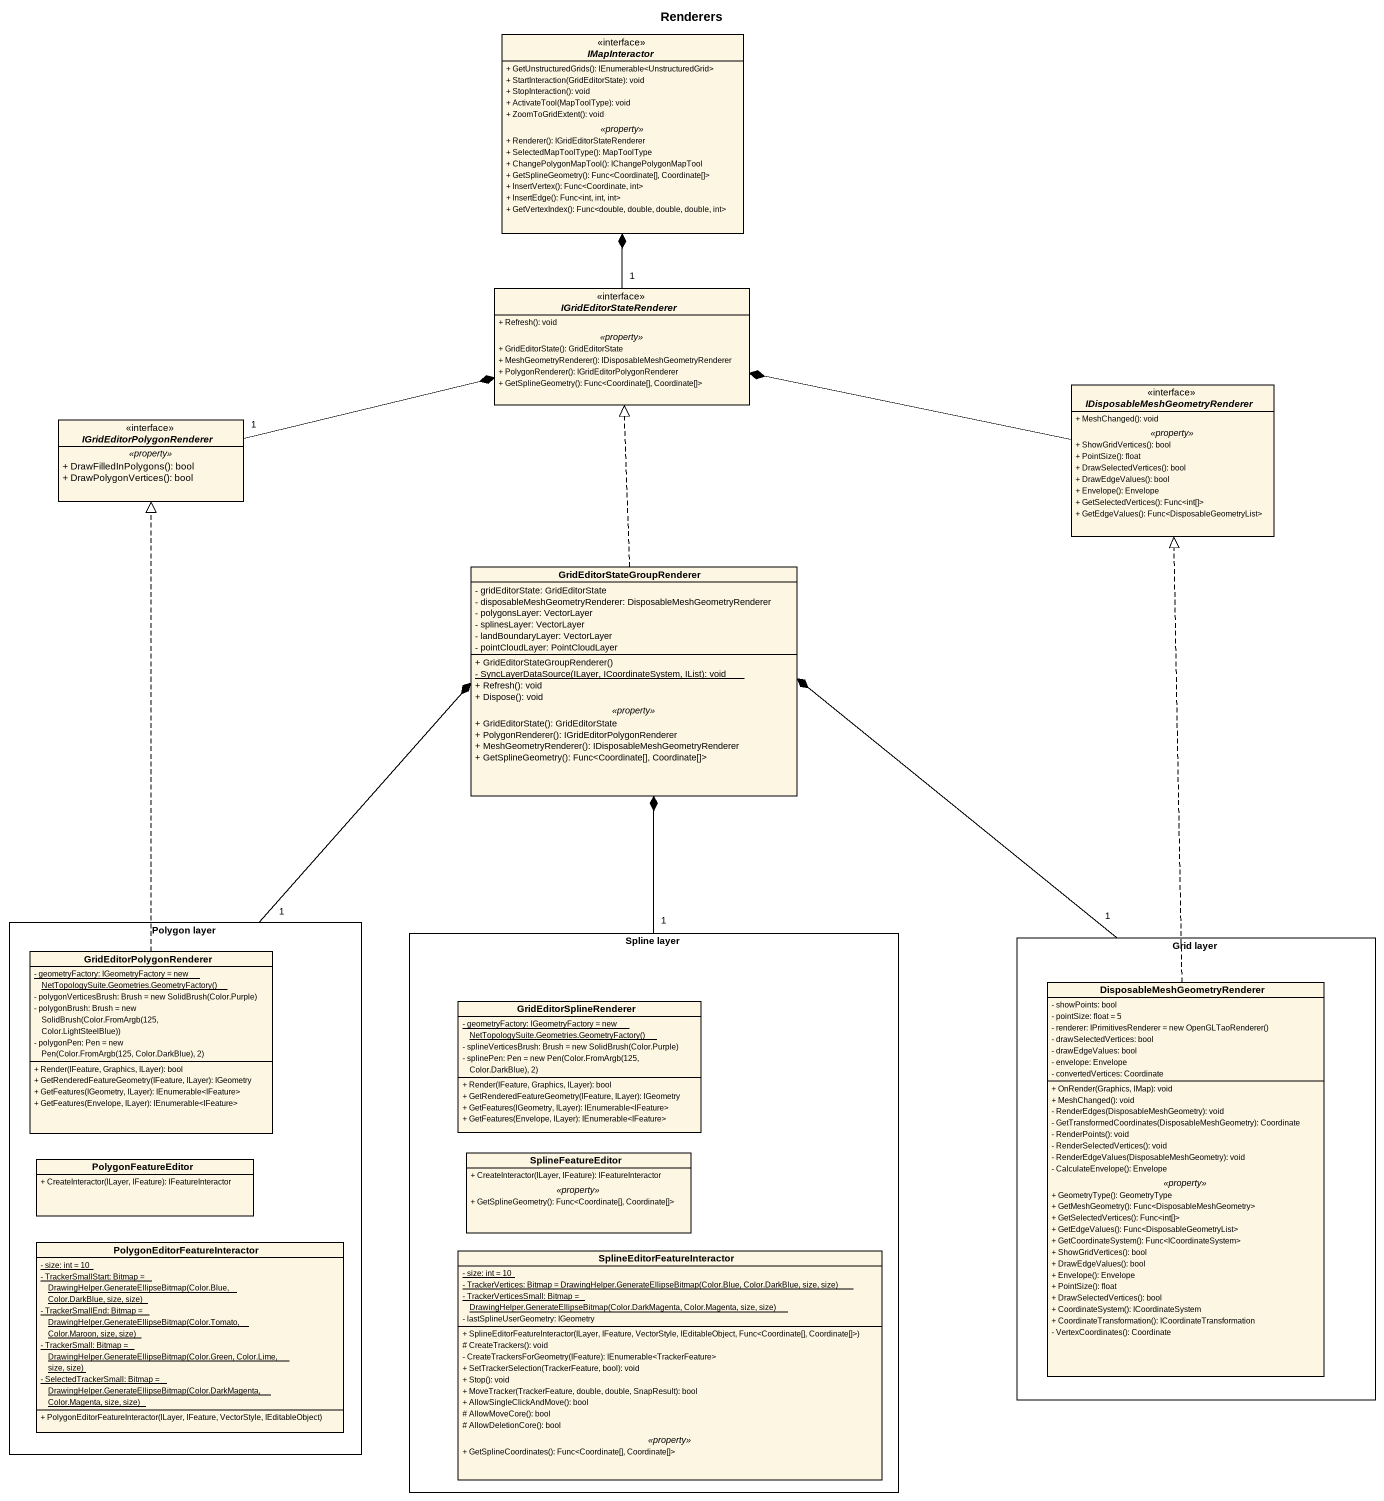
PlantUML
@startuml
title Renderers
hide circle
hide empty members
skinparam classAttributeIconSize 0
interface IMapInteractor {
  + GetUnstructuredGrids(): IEnumerable<UnstructuredGrid>
  + StartInteraction(GridEditorState): void
  + StopInteraction(): void
  + ActivateTool(MapToolType): void
  + ZoomToGridExtent(): void
  .. <<property>> ..
  + Renderer(): IGridEditorStateRenderer
  + SelectedMapToolType(): MapToolType
  + ChangePolygonMapTool(): IChangePolygonMapTool
  + GetSplineGeometry(): Func<Coordinate[], Coordinate[]>
  + InsertVertex(): Func<Coordinate, int>
  + InsertEdge(): Func<int, int, int>
  + GetVertexIndex(): Func<double, double, double, double, int>
}
interface IGridEditorStateRenderer {
  + Refresh(): void
  .. <<property>> ..
  + GridEditorState(): GridEditorState
  + MeshGeometryRenderer(): IDisposableMeshGeometryRenderer
  + PolygonRenderer(): IGridEditorPolygonRenderer
  + GetSplineGeometry(): Func<Coordinate[], Coordinate[]>
}
interface "IDisposableMeshGeometryRenderer" as IDisposableMeshGeometryRende {
  + MeshChanged(): void
  .. <<property>> ..
  + ShowGridVertices(): bool
  + PointSize(): float
  + DrawSelectedVertices(): bool
  + DrawEdgeValues(): bool
  + Envelope(): Envelope
  + GetSelectedVertices(): Func<int[]>
  + GetEdgeValues(): Func<DisposableGeometryList>
}
interface IGridEditorPolygonRenderer {
  .. <<property>> ..
  + DrawFilledInPolygons(): bool
  + DrawPolygonVertices(): bool
}
class GridEditorStateGroupRenderer {
  - gridEditorState: GridEditorState
  - disposableMeshGeometryRenderer: DisposableMeshGeometryRenderer
  - polygonsLayer: VectorLayer
  - splinesLayer: VectorLayer
  - landBoundaryLayer: VectorLayer
  - pointCloudLayer: PointCloudLayer
  --
  + GridEditorStateGroupRenderer()
  {static} - SyncLayerDataSource(ILayer, ICoordinateSystem, IList): void
  + Refresh(): void
  + Dispose(): void
  .. <<property>> ..
  + GridEditorState(): GridEditorState
  + PolygonRenderer(): IGridEditorPolygonRenderer
  + MeshGeometryRenderer(): IDisposableMeshGeometryRenderer
  + GetSplineGeometry(): Func<Coordinate[], Coordinate[]>
}
rectangle "Polygon layer" as Polygon_layer {
  class GridEditorPolygonRenderer {
    {static} {field} - geometryFactory: IGeometryFactory = new NetTopologySuite.Geometries.GeometryFactory()
    {field} - polygonVerticesBrush: Brush = new SolidBrush(Color.Purple)
    {field} - polygonBrush: Brush = new SolidBrush(Color.FromArgb(125, Color.LightSteelBlue))
    {field} - polygonPen: Pen = new Pen(Color.FromArgb(125, Color.DarkBlue), 2)
    + Render(IFeature, Graphics, ILayer): bool
    + GetRenderedFeatureGeometry(IFeature, ILayer): IGeometry
    + GetFeatures(IGeometry, ILayer): IEnumerable<IFeature>
    + GetFeatures(Envelope, ILayer): IEnumerable<IFeature>
  }
  class PolygonFeatureEditor {
    + CreateInteractor(ILayer, IFeature): IFeatureInteractor
  }
  class "PolygonEditorFeatureInteractor" as PolygonEditorFeatureInteract {
    {static} - size: int = 10
    {static} {field} - TrackerSmallStart: Bitmap = DrawingHelper.GenerateEllipseBitmap(Color.Blue, Color.DarkBlue, size, size)
    {static} {field} - TrackerSmallEnd: Bitmap = DrawingHelper.GenerateEllipseBitmap(Color.Tomato, Color.Maroon, size, size)
    {static} {field} - TrackerSmall: Bitmap = DrawingHelper.GenerateEllipseBitmap(Color.Green, Color.Lime, size, size)
    {static} {field} - SelectedTrackerSmall: Bitmap = DrawingHelper.GenerateEllipseBitmap(Color.DarkMagenta, Color.Magenta, size, size)
    + PolygonEditorFeatureInteractor(ILayer, IFeature, VectorStyle, IEditableObject)
  }
}
rectangle "Spline layer" as Spline_layer {
  class GridEditorSplineRenderer {
    {static} {field} - geometryFactory: IGeometryFactory = new NetTopologySuite.Geometries.GeometryFactory()
    {field} - splineVerticesBrush: Brush = new SolidBrush(Color.Purple)
    {field} - splinePen: Pen = new Pen(Color.FromArgb(125, Color.DarkBlue), 2)
    + Render(IFeature, Graphics, ILayer): bool
    + GetRenderedFeatureGeometry(IFeature, ILayer): IGeometry
    + GetFeatures(IGeometry, ILayer): IEnumerable<IFeature>
    + GetFeatures(Envelope, ILayer): IEnumerable<IFeature>
  }
  class SplineFeatureEditor {
    + CreateInteractor(ILayer, IFeature): IFeatureInteractor
    .. <<property>> ..
    + GetSplineGeometry(): Func<Coordinate[], Coordinate[]>
  }
  class "SplineEditorFeatureInteractor" as SplineEditorFeatureInteracto {
    {static} - size: int = 10
    {static} {field} - TrackerVertices: Bitmap = DrawingHelper.GenerateEllipseBitmap(Color.Blue, Color.DarkBlue, size, size)
    {static} {field} - TrackerVerticesSmall: Bitmap = DrawingHelper.GenerateEllipseBitmap(Color.DarkMagenta, Color.Magenta, size, size)
    - lastSplineUserGeometry: IGeometry
    --
    + SplineEditorFeatureInteractor(ILayer, IFeature, VectorStyle, IEditableObject, Func<Coordinate[], Coordinate[]>)
    # CreateTrackers(): void
    - CreateTrackersForGeometry(IFeature): IEnumerable<TrackerFeature>
    + SetTrackerSelection(TrackerFeature, bool): void
    + Stop(): void
    + MoveTracker(TrackerFeature, double, double, SnapResult): bool
    + AllowSingleClickAndMove(): bool
    # AllowMoveCore(): bool
    # AllowDeletionCore(): bool
    .. <<property>> ..
    + GetSplineCoordinates(): Func<Coordinate[], Coordinate[]>
  }
}
rectangle "Grid layer" as Grid_layer {
  class "DisposableMeshGeometryRenderer" as DisposableMeshGeometryRender {
    - showPoints: bool
    - pointSize: float = 5
    {field} - renderer: IPrimitivesRenderer = new OpenGLTaoRenderer()
    - drawSelectedVertices: bool
    - drawEdgeValues: bool
    - envelope: Envelope
    - convertedVertices: Coordinate
    --
    + OnRender(Graphics, IMap): void
    + MeshChanged(): void
    - RenderEdges(DisposableMeshGeometry): void
    - GetTransformedCoordinates(DisposableMeshGeometry): Coordinate
    - RenderPoints(): void
    - RenderSelectedVertices(): void
    - RenderEdgeValues(DisposableMeshGeometry): void
    - CalculateEnvelope(): Envelope
    .. <<property>> ..
    + GeometryType(): GeometryType
    + GetMeshGeometry(): Func<DisposableMeshGeometry>
    + GetSelectedVertices(): Func<int[]>
    + GetEdgeValues(): Func<DisposableGeometryList>
    + GetCoordinateSystem(): Func<ICoordinateSystem>
    + ShowGridVertices(): bool
    + DrawEdgeValues(): bool
    + Envelope(): Envelope
    + PointSize(): float
    + DrawSelectedVertices(): bool
    + CoordinateSystem(): ICoordinateSystem
    + CoordinateTransformation(): ICoordinateTransformation
    - VertexCoordinates(): Coordinate
  }
}
IGridEditorStateRenderer "1" -up-* IMapInteractor
IDisposableMeshGeometryRende -left-* IGridEditorStateRenderer
IGridEditorPolygonRenderer "1" -right-* IGridEditorStateRenderer
GridEditorStateGroupRenderer .up.|> IGridEditorStateRenderer
Polygon_layer "1" -up-* GridEditorStateGroupRenderer
Spline_layer "1" -up-* GridEditorStateGroupRenderer
Grid_layer "1" -up-* GridEditorStateGroupRenderer
GridEditorPolygonRenderer .up.|> IGridEditorPolygonRenderer
DisposableMeshGeometryRender .up.|> IDisposableMeshGeometryRende
@enduml
